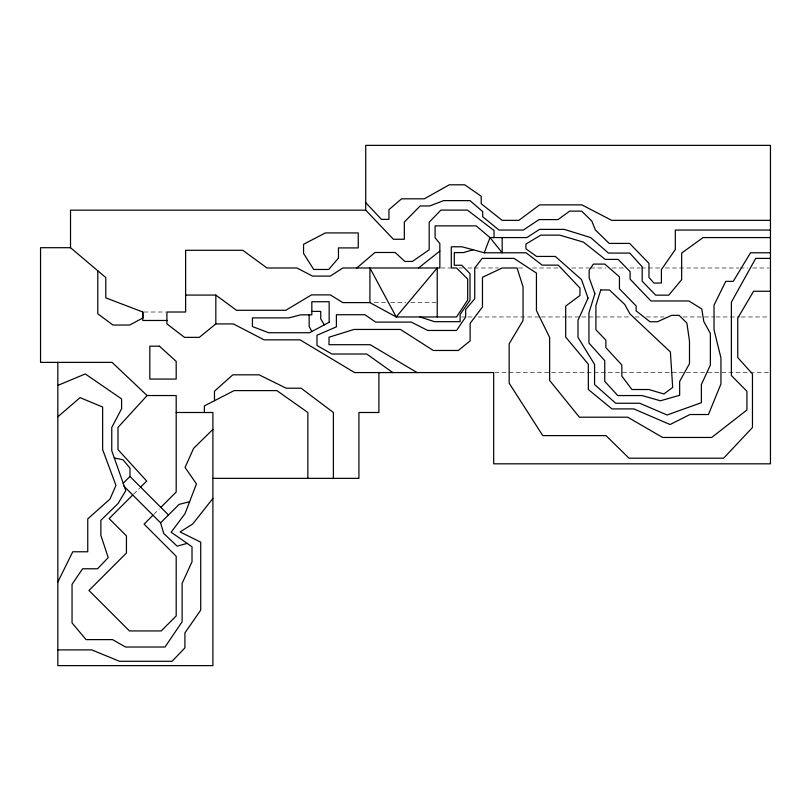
<?xml version="1.0" encoding="UTF-8"?>
<svg xmlns="http://www.w3.org/2000/svg" width="811" height="811" viewBox="0 0 811 811"><rect width="100%" height="100%" fill="white"/><g stroke="black" fill="none" stroke-linecap="round" stroke-linejoin="round"><path stroke-width="0.61" stroke-dasharray="4.05 3.04" d="M133.612 494.122L139.543 488.181M153.857 514.367L159.24 508.973M440.86 267.985L450.51 267.985M459.067 267.985L462.868 267.985M467.927 267.985L472.995 267.985M474.263 267.985L498.309 267.985M518.564 267.985L524.889 267.985M532.482 267.985L559.063 267.985M571.725 267.985L589.445 267.985M590.712 267.985L605.898 267.985M612.224 267.985L623.618 267.985M629.954 267.985L640.072 267.985M641.339 267.985L660.326 267.985M665.395 267.985L738.801 267.985M740.068 267.985L747.671 267.985M752.73 267.985L769.183 267.985M374.307 302.604L385.63 302.604M390.669 302.604L405.774 302.604M410.802 302.604L435.973 302.604M144.023 312.012L165.728 312.012M461.601 316.959L466.67 316.959M467.927 316.959L472.995 316.959M478.054 316.959L540.075 316.959M541.342 316.959L566.656 316.959M567.923 316.959L580.585 316.959M581.852 316.959L629.954 316.959M635.013 316.959L640.072 316.959M646.408 316.959L664.128 316.959M683.115 316.959L714.755 316.959M716.022 316.959L740.068 316.959M741.335 316.959L769.183 316.959M494.933 372.573L769.183 372.573"/><path stroke-width="1.22" d="M185.628 295.082L215.827 295.082L236.508 310.299L285.807 310.299L311.505 294.89L330.31 294.89L342.84 302.604L369.917 302.604L396.214 316.959L456.542 316.959L467.694 299.989L467.694 279.075L456.542 267.985L451.291 267.985L451.291 246.787L461.996 246.787L484.279 252.779L489.996 237.572L526.866 237.572L539.528 229.391L564.324 229.391L590.651 237.572L608.443 253.073L629.792 253.073L642.19 266.809L642.19 281.194L655.663 295.153L668.771 295.153L681.656 279.663L681.656 253.073L703.066 237.572L770.45 237.572M57.834 582.004L72.767 551.774L87.75 551.774L87.75 518.888L109.961 499.11L115.953 485.383L102.632 449.578L102.632 407.021L80.086 397.643L57.834 416.803M212.898 498.41L192.765 523.947L180.103 531.955L200.712 542.164L200.712 610.115L184.918 632.894L184.918 647.877L172.064 661.289L119.481 661.289L91.765 649.895L57.834 649.895M160.862 507.351L176.19 492.024L176.19 395.545L147.095 395.545L118.001 427.387L118.001 449.629L146.7 481.035L140.435 487.289M123.201 483.234L129.973 476.462L129.973 468.079L122.998 459.736L114.31 457.992M132.73 494.994L109.14 518.584L126.445 535.889L126.445 552.99L88.957 590.469L129.425 630.938L161.207 630.938L176.19 615.954L176.19 556.255L144.084 524.139L152.995 515.218M187.179 543.4L177.153 546.148L163.751 533.496L160.608 522.862L179.079 504.391L189.612 501.695M212.898 429.384L193.596 448.382L185.06 467.46L196.455 483.893L184.969 513.748L171.131 532.219L192.014 546.766L192.014 561.749L182.12 583.413L182.12 621.773L165.028 647.016L125.543 647.016L112.526 639.615L86.078 639.615L72.047 622.929L72.047 584.346L82.59 568.775L97.573 568.775L108.208 557.623L100.858 535.28L100.858 520.297L118.132 503.459L125.786 490.574L111.756 450.723L111.756 427.498L121.589 408.724L121.589 398.911L85.287 373.952L57.834 385.387M356.779 267.985L374.966 252.485L395.119 252.485L404.882 261.446L412.373 261.446L429.181 249.808L429.181 222.234L440.89 210.1L467.41 210.1L494.041 230.517L494.041 237.572M770.45 230.06L675.31 230.06L675.31 249.575L661.411 269.566L661.411 283.049L653.919 283.049L648.982 277.413L648.982 263.403L629.66 243.422L609.213 243.422L595.456 230.06L591.777 221.018L581.649 211.124L569.667 211.124L558.039 219.588L539.082 219.588L523.288 230.06L498.998 230.06L482.697 216.74L482.697 211.57L469.985 200.621L443.587 200.621L429.668 205.964L420.159 205.964L404.334 222.032L404.334 239.265L393.396 239.265L365.72 210.171L365.72 145.372L770.45 145.372L770.45 463.821L493.666 463.821L493.666 372.573L354.579 372.573L300.05 339.839L264.092 339.839L233.355 323.924L215.827 323.924L199.313 337.356L184.482 337.356L166.934 323.924L166.934 312.012L185.628 312.012L185.628 250.285L242.793 250.285L266.961 267.985L296.927 267.985L312.549 276.105L330.31 276.105L342.84 267.985L439.846 267.985L439.846 243.564L435.101 237.775L435.101 225.863L476.148 225.863L489.996 237.572L502.181 252.779L502.181 237.572M418.506 267.985L439.846 251.055M473.137 249.778L463.426 252.596L454.292 252.596L454.292 265.258L461.783 265.258L470.005 273.662L470.005 300.182L460.131 314.486L460.131 321.673L434.514 321.673L419.976 316.959M365.72 210.171L70.516 210.171L70.516 247.7L105.795 277.565L105.795 297.86L142.817 312.012L142.878 317.963L129.669 325.039L112.962 325.039L97.796 313.806L97.796 270.793M770.45 220.349L611.697 220.349L581.862 204.869L539.619 204.869L518.827 220.349L502.181 220.349L481.217 203.743L481.217 196.252L464.723 184.807L449.294 184.807L424.335 198.817L401.567 198.817L388.935 209.633L388.935 219.375L381.444 219.375L365.72 202.598M70.516 247.7L40.55 247.7L40.55 362.375L112.07 362.375L147.095 395.545M484.279 252.779L526.157 252.779L542.143 265.126L558.252 265.126L579.946 288.006L579.946 295.498L565.693 306.071L565.693 337.092L588.34 364.24L588.34 389.493L611.94 408.906L633.817 408.906L670.068 424.528L689.948 414.522L708.449 414.522L720.949 383.948L720.949 357.874L714.025 329.803L714.025 305.159L725.744 281.366L733.235 281.366L750.53 252.779L770.45 252.779M770.45 258.395L755.71 258.395L731.39 302.128L731.39 375.544L746.921 391.267L746.921 409.991L711.713 437.453L662.648 437.453L627.714 417.199L579.399 417.199L549.645 380.46L549.645 337.457L536.436 310.562L536.436 273.104L514.052 258.395L482.17 258.395L474.739 267.985L474.739 298.701L465.666 309.467L465.666 316.959L456.563 330.462L427.732 330.462L411.309 322.109L375.645 322.109L364.899 314.729L336.393 314.729L336.393 326.863L316.989 335.237L316.989 345.506L331.892 354.012L366.724 354.012L392.767 372.573M770.45 291.261L753.561 291.261L737.757 318.125L737.757 357.6L752.456 373.901L752.456 427.539L723.605 458.205L629.032 458.205L605.979 435.608L542.752 435.608L509.166 383.187L509.166 343.783L523.054 320.487L523.054 286.922L517.083 267.985L502.181 267.985L482.464 277.281L482.464 306.943L470.127 323.346L470.127 340.884L458.327 350.474L433.307 350.474L400.421 329.448L353.981 329.448L329.013 337.214L329.013 344.705L370.211 344.705L417.087 372.573M311.829 311.394L320.74 311.394L320.74 318.885L324.288 324.866M166.934 320.477L142.817 320.477L142.817 312.012M176.19 412.495L212.898 412.495L212.898 665.628L57.834 665.628L57.834 362.375M212.898 478.348L358.908 478.348L358.908 412.495L378.909 412.495L378.909 372.573M129.973 476.462L168.485 514.985M123.88 486.134L160.608 522.862M311.84 331.506L309.153 326.458L309.153 314.84M437.23 316.959L437.23 267.985L396.214 316.959L369.917 267.985L369.917 302.604M333.382 478.348L333.382 412.495L301.134 388.205L286.151 388.205L259.094 374.824L232.808 374.824L214.479 391.186L214.479 400.705M307.856 478.348L307.856 412.495L276.855 390.598L234.146 390.598L204.362 405.905L204.362 412.495M215.827 295.082L215.827 323.924M600.748 289.963L595.913 305.565L595.913 329.763L605.868 340.144L605.868 347.635L621.834 365.011L621.834 376.101L631.901 389.523L648.841 389.523L663.925 393.964L672.674 387.415L670.393 351.974L629.954 313.948L624.723 304.429L609.426 289.963L600.748 289.963M594.879 293.754L588.938 312.853L588.938 343.043L604.742 360.662L604.742 381.342L617.729 395.555L642.038 395.555L660.407 400.786L679.648 395.312L679.648 381.454L689.492 363.612L689.492 341.066L686.876 323.052L679.121 315.337L671.63 315.337L657.437 321.754L649.946 321.754L636.128 310.856L636.128 305.909L619.442 288.797L619.442 276.815L604.793 264.092L593.409 264.092L589.151 270.256L589.151 277.747L594.879 293.754M588.046 298.124L577.99 320.304L577.99 337.376L594.564 364.392L594.564 384.546L615.721 403.249L639.707 403.249L667.108 414.999L701.373 402.682L701.373 384.546L710.365 365.092L710.365 333.503L703.786 321.47L701.779 308.94L688.833 300.962L650.929 300.962L630.086 279.126L630.086 271.634L618.164 259.398L605.28 259.398L583.423 242.114L559.702 235.129L540.755 235.129L525.933 244.07L525.933 248.795L536.588 256.438L555.312 256.438L581.477 279.552L588.046 298.124M338.461 258.101L328.688 269.465L313.715 269.465L303.557 253.458L303.557 244.283L325.353 232.929L358.239 232.929L358.239 247.913L338.461 247.913L338.461 258.101M329.165 322.261L309.538 332.733L268.634 332.733L252.434 326.549L252.434 317.882L288.919 317.882L300.668 314.84L311.829 314.84L311.829 301.733L329.165 301.733L329.165 322.261M159.412 346.175L149.822 346.175L149.822 379.061L176.19 379.061L176.19 361.382L159.412 346.175"/></g></svg>
